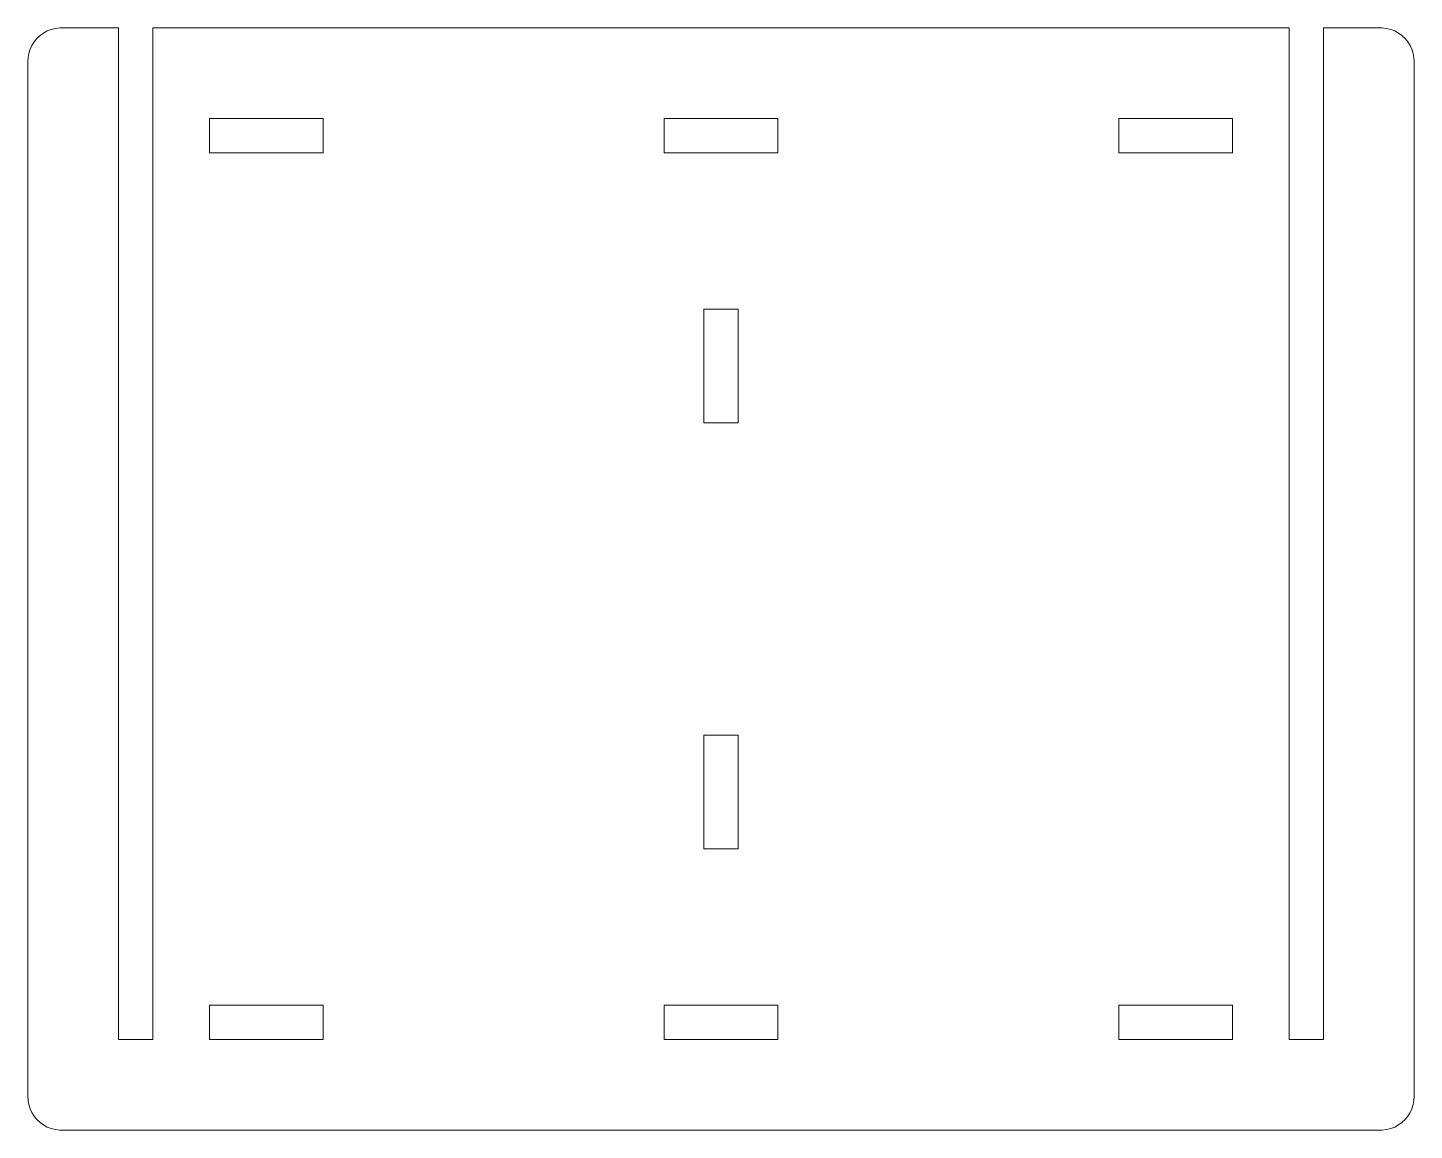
# Model space of a CAD drawing. Header units: millimetres. Extents: x -61 to 61, y -48 to 48.
import ezdxf

# ---------------------------------------------------------------- set-up
doc = ezdxf.new("R2010")
doc.units = ezdxf.units.MM
doc.layers.get('0').update_dxf_attribs({"linetype": 'CONTINUOUS', "lineweight": 0})

msp = doc.modelspace()

# ---------------------------------------------------------------- linework, layer by layer
for p, q in [((-60.187, 47.554), (-59.912, 47.812)), ((-59.912, 47.812), (-59.607, 48.033)), ((-59.607, 48.033), (-59.277, 48.214)), ((-59.277, 48.214), (-58.927, 48.353)), ((-58.927, 48.353), (-58.562, 48.447)), ((-58.562, 48.447), (-58.188, 48.494)), ((-58.188, 48.494), (-58, 48.494)), ((-58, 48.494), (-58, 48.5)), ((-58, 48.5), (-53, 48.5)), ((-53, 48.5), (-53, -40.5)), ((-50, -40.5), (-50, 48.5)), ((-50, 48.5), (50, 48.5)), ((50, 48.5), (50, -40.5)), ((53, -40.5), (53, 48.5)), ((53, 48.5), (58, 48.5)), ((58, 48.5), (58, 48.494)), ((58, 48.494), (58.188, 48.494)), ((58.188, 48.494), (58.562, 48.447)), ((58.562, 48.447), (58.927, 48.353)), ((58.927, 48.353), (59.277, 48.214)), ((59.277, 48.214), (59.607, 48.033)), ((59.607, 48.033), (59.912, 47.812)), ((59.912, 47.812), (60.187, 47.554)), ((-60.906, 46.246), (-60.789, 46.604)), ((-60.789, 46.604), (-60.629, 46.945)), ((-60.629, 46.945), (-60.427, 47.263)), ((-60.427, 47.263), (-60.187, 47.554)), ((60.187, 47.554), (60.427, 47.263)), ((60.427, 47.263), (60.629, 46.945)), ((60.629, 46.945), (60.789, 46.604)), ((60.789, 46.604), (60.906, 46.246)), ((-61, 45.5), (-60.976, 45.876)), ((-61, -45.5), (-61, 45.5)), ((-60.976, 45.876), (-60.906, 46.246)), ((60.906, 46.246), (60.976, 45.876)), ((60.976, 45.876), (61, 45.5)), ((61, 45.5), (61, -45.5)), ((-45, 37.5), (-45, 40.5)), ((-45, 40.5), (-35, 40.5)), ((-35, 40.5), (-35, 37.5)), ((-5, 37.5), (-5, 40.5)), ((-5, 40.5), (5, 40.5)), ((5, 40.5), (5, 37.5)), ((35, 37.5), (35, 40.5)), ((35, 40.5), (45, 40.5)), ((45, 40.5), (45, 37.5)), ((-35, 37.5), (-45, 37.5)), ((5, 37.5), (-5, 37.5)), ((45, 37.5), (35, 37.5)), ((-1.5, 13.75), (-1.5, 23.75)), ((-1.5, 23.75), (1.5, 23.75)), ((1.5, 23.75), (1.5, 13.75)), ((1.5, 13.75), (-1.5, 13.75)), ((-1.5, -23.75), (-1.5, -13.75)), ((-1.5, -13.75), (1.5, -13.75)), ((1.5, -13.75), (1.5, -23.75)), ((1.5, -23.75), (-1.5, -23.75)), ((-45, -40.5), (-45, -37.5)), ((-45, -37.5), (-35, -37.5)), ((-35, -37.5), (-35, -40.5)), ((-5, -40.5), (-5, -37.5)), ((-5, -37.5), (5, -37.5)), ((5, -37.5), (5, -40.5)), ((35, -40.5), (35, -37.5)), ((35, -37.5), (45, -37.5)), ((45, -37.5), (45, -40.5)), ((-53, -40.5), (-50, -40.5)), ((-35, -40.5), (-45, -40.5)), ((5, -40.5), (-5, -40.5)), ((45, -40.5), (35, -40.5)), ((50, -40.5), (53, -40.5)), ((-60.976, -45.876), (-61, -45.5)), ((-60.906, -46.246), (-60.976, -45.876)), ((-60.789, -46.604), (-60.906, -46.246)), ((60.906, -46.246), (60.789, -46.604)), ((60.976, -45.876), (60.906, -46.246)), ((61, -45.5), (60.976, -45.876)), ((-60.629, -46.945), (-60.789, -46.604)), ((-60.427, -47.263), (-60.629, -46.945)), ((-60.187, -47.554), (-60.427, -47.263)), ((-59.912, -47.812), (-60.187, -47.554)), ((60.187, -47.554), (59.912, -47.812)), ((60.427, -47.263), (60.187, -47.554)), ((60.629, -46.945), (60.427, -47.263)), ((60.789, -46.604), (60.629, -46.945)), ((-59.607, -48.033), (-59.912, -47.812)), ((-59.277, -48.214), (-59.607, -48.033)), ((-58.927, -48.353), (-59.277, -48.214)), ((-58.562, -48.447), (-58.927, -48.353)), ((-58.188, -48.494), (-58.562, -48.447)), ((-58, -48.494), (-58.188, -48.494)), ((-58, -48.5), (-58, -48.494)), ((58, -48.5), (-58, -48.5)), ((58.188, -48.494), (58, -48.494)), ((58, -48.494), (58, -48.5)), ((58.562, -48.447), (58.188, -48.494)), ((58.927, -48.353), (58.562, -48.447)), ((59.277, -48.214), (58.927, -48.353)), ((59.607, -48.033), (59.277, -48.214)), ((59.912, -47.812), (59.607, -48.033))]:
    msp.add_line(p, q)

doc.saveas('drawing.dxf')
